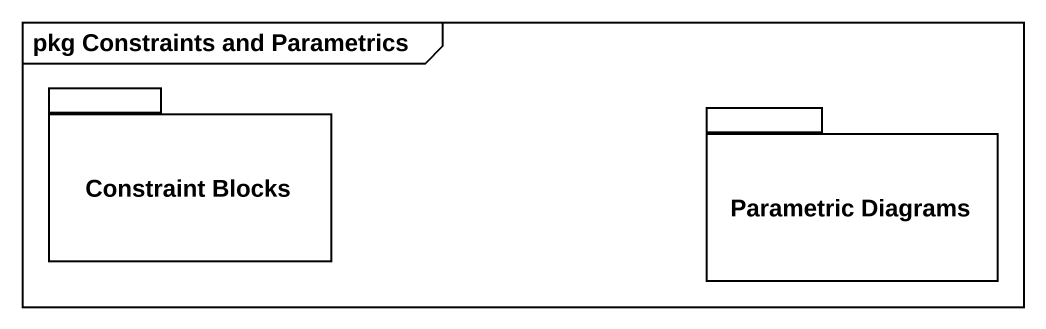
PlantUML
@startuml
mainframe pkg Constraints and Parametrics
package "Constraint Blocks" as Constraint_Blocks {
}
package "Parametric Diagrams" as Parametric_Diagrams {
}
@enduml
